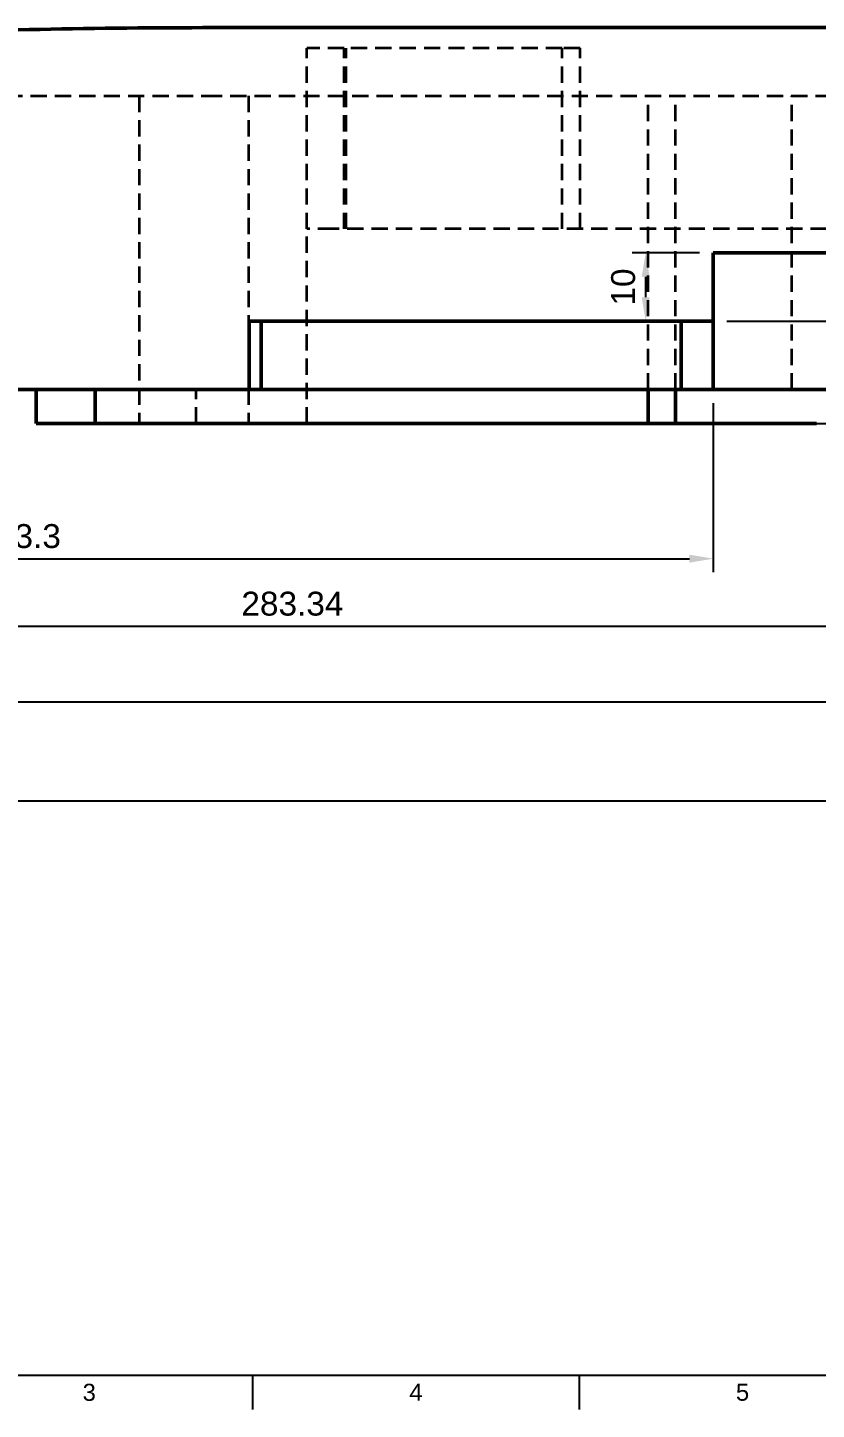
# Model space of a CAD drawing. Header units: millimetres. Extents: x 0 to 594, y 0 to 420.
# Drawn here: x 125.6 to 241.1, y 5 to 207.4 of the extents above; entities that cross this region are included whole.
import ezdxf
from ezdxf.enums import TextEntityAlignment as Align

# ---------------------------------------------------------------- set-up
doc = ezdxf.new("R2010")
doc.units = ezdxf.units.MM
doc.header["$LTSCALE"] = 0.75
doc.linetypes.add('HIDDEN2', pattern=[4.7625, 3.175, -1.5875])
for name, color, linetype, lineweight in [('Border', 7, 'Continuous', 25), ('Dimensions', 7, 'Continuous', 25), ('Sichtbar', 7, 'Continuous', 50), ('Verdeckt', 7, 'HIDDEN2', 35)]:
    doc.layers.add(name, color=color, linetype=linetype, lineweight=lineweight)
doc.styles.add('FusionTitle', font='arial.ttf')
doc.styles.get("Standard").update_dxf_attribs({"font": 'arial.ttf'})
doc.dimstyles.new('ISO-25', dxfattribs={"dimtxt": 3.5, "dimasz": 3.5, "dimexe": 2, "dimexo": 2, "dimgap": 1.5, "dimtad": 1, "dimzin": 12, "dimdsep": 46, "dimtxsty": 'Standard', "dimcen": 0, "dimclrd": 256, "dimclre": 256, "dimclrt": 256, "dimazin": 3, "dimtp": 0.1, "dimtm": 0.1, "dimtfac": 0.714, "dimtmove": 0, "dimatfit": 3, "dimfxl": 1, "dimtzin": 12, "dimarcsym": 0})

# ---------------------------------------------------------------- blocks, each defined once
blk = doc.blocks.new('ISO_A2_SHEET')
at = {"layer": 'Border'}
for p, q in [((20, 10), (584, 10)), ((158.5001, 10), (158.5001, 5)), ((206.3334, 10), (206.3334, 5))]:
    blk.add_line(p, q, dxfattribs=at)
at = {"layer": 'Border', "style": 'FusionTitle'}
for s, p in [('3', (134.58345, 7.5)), ('4', (182.41675, 7.5)), ('5', (230.25005, 7.5))]:
    blk.add_text(s, height=2.5, dxfattribs=at).set_placement(p, align=Align.MIDDLE)
blk = doc.blocks.new('*D45')
at = {"layer": 'Defpoints', "color": 0, "transparency": 16777216}
for p in [(225.963476, 164.42527), (237.447976, 149.42527), (255.661961, 149.42527)]:
    blk.add_point(p, dxfattribs=at)
at = {"layer": 'Dimensions', "lineweight": -2, "transparency": 16777216}
for p, q in [((227.963476, 164.42527), (257.661961, 164.42527)), ((255.661961, 160.92527), (255.661961, 152.92527)), ((239.447976, 149.42527), (257.661961, 149.42527))]:
    blk.add_line(p, q, dxfattribs=at)
at = {"layer": 'Dimensions', "transparency": 16777216}
for points in [[(255.078627, 160.92527), (256.245294, 160.92527), (255.661961, 164.42527)], [(255.078627, 152.92527), (256.245294, 152.92527), (255.661961, 149.42527)]]:
    blk.add_solid(points, dxfattribs=at)
at = {"layer": 'Dimensions', "transparency": 16777216, "insert": (252.374955, 156.92527), "char_height": 3.5, "attachment_point": 5, "rotation": 90}
blk.add_mtext('15', dxfattribs=at)
blk = doc.blocks.new('*D46')
at = {"layer": 'Defpoints', "color": 0, "transparency": 16777216}
for p in [(216.063981, 174.42527), (225.963476, 174.42527), (225.963476, 164.42527)]:
    blk.add_point(p, dxfattribs=at)
at = {"layer": 'Dimensions', "lineweight": -2, "transparency": 16777216}
for p, q in [((223.963476, 174.42527), (214.063981, 174.42527)), ((216.063981, 167.92527), (216.063981, 170.92527)), ((223.963476, 164.42527), (214.063981, 164.42527))]:
    blk.add_line(p, q, dxfattribs=at)
at = {"layer": 'Dimensions', "transparency": 16777216}
for points in [[(215.480647, 170.92527), (216.647314, 170.92527), (216.063981, 174.42527)], [(215.480647, 167.92527), (216.647314, 167.92527), (216.063981, 164.42527)]]:
    blk.add_solid(points, dxfattribs=at)
at = {"layer": 'Dimensions', "transparency": 16777216, "insert": (212.776975, 169.42527), "char_height": 3.5, "attachment_point": 5, "rotation": 90}
blk.add_mtext('10', dxfattribs=at)
blk = doc.blocks.new('*D48')
at = {"layer": 'Defpoints', "color": 0, "transparency": 16777216}
for p in [(22.665176, 149.42527), (507.897576, 149.42527), (507.897576, 108.648615)]:
    blk.add_point(p, dxfattribs=at)
at = {"layer": 'Dimensions', "lineweight": -2, "transparency": 16777216}
for p, q in [((22.665176, 147.42527), (22.665176, 106.648615)), ((507.897576, 147.42527), (507.897576, 106.648615)), ((26.165176, 108.648615), (504.397576, 108.648615))]:
    blk.add_line(p, q, dxfattribs=at)
at = {"layer": 'Dimensions', "transparency": 16777216}
for points in [[(26.165176, 109.231948), (26.165176, 108.065282), (22.665176, 108.648615)], [(504.397576, 109.231948), (504.397576, 108.065282), (507.897576, 108.648615)]]:
    blk.add_solid(points, dxfattribs=at)
at = {"layer": 'Dimensions', "transparency": 16777216, "insert": (265.281376, 111.936814), "char_height": 3.5, "attachment_point": 5}
blk.add_mtext('485.23', dxfattribs=at)
blk = doc.blocks.new('*D49')
at = {"layer": 'Defpoints', "color": 0, "transparency": 16777216}
for p in [(22.665176, 149.42527), (541.897576, 149.42527), (541.897576, 94.130137)]:
    blk.add_point(p, dxfattribs=at)
at = {"layer": 'Dimensions', "lineweight": -2, "transparency": 16777216}
for p, q in [((22.665176, 147.42527), (22.665176, 92.130137)), ((541.897576, 147.42527), (541.897576, 92.130137)), ((26.165176, 94.130137), (538.397576, 94.130137))]:
    blk.add_line(p, q, dxfattribs=at)
at = {"layer": 'Dimensions', "transparency": 16777216}
for points in [[(26.165176, 94.71347), (26.165176, 93.546803), (22.665176, 94.130137)], [(538.397576, 94.71347), (538.397576, 93.546803), (541.897576, 94.130137)]]:
    blk.add_solid(points, dxfattribs=at)
at = {"layer": 'Dimensions', "transparency": 16777216, "insert": (282.281376, 97.418336), "char_height": 3.5, "attachment_point": 5}
blk.add_mtext('519.23', dxfattribs=at)
blk = doc.blocks.new('*D50')
at = {"layer": 'Defpoints', "color": 0, "transparency": 16777216}
for p in [(225.963476, 154.42527), (22.665176, 149.42527), (225.963476, 129.62628)]:
    blk.add_point(p, dxfattribs=at)
at = {"layer": 'Dimensions', "lineweight": -2, "transparency": 16777216}
for p, q in [((225.963476, 152.42527), (225.963476, 127.62628)), ((22.665176, 147.42527), (22.665176, 127.62628)), ((26.165176, 129.62628), (222.463476, 129.62628))]:
    blk.add_line(p, q, dxfattribs=at)
at = {"layer": 'Dimensions', "transparency": 16777216}
for points in [[(26.165176, 130.209614), (26.165176, 129.042947), (22.665176, 129.62628)], [(222.463476, 130.209614), (222.463476, 129.042947), (225.963476, 129.62628)]]:
    blk.add_solid(points, dxfattribs=at)
at = {"layer": 'Dimensions', "transparency": 16777216, "insert": (124.314326, 132.91448), "char_height": 3.5, "attachment_point": 5}
blk.add_mtext('203.3', dxfattribs=at)
blk = doc.blocks.new('*D51')
at = {"layer": 'Defpoints', "color": 0, "transparency": 16777216}
for p in [(22.665176, 149.42527), (306.004076, 149.42527), (306.004076, 119.726786)]:
    blk.add_point(p, dxfattribs=at)
at = {"layer": 'Dimensions', "lineweight": -2, "transparency": 16777216}
for p, q in [((22.665176, 147.42527), (22.665176, 117.726786)), ((306.004076, 147.42527), (306.004076, 117.726786)), ((26.165176, 119.726786), (302.504076, 119.726786))]:
    blk.add_line(p, q, dxfattribs=at)
at = {"layer": 'Dimensions', "transparency": 16777216}
for points in [[(26.165176, 120.310119), (26.165176, 119.143452), (22.665176, 119.726786)], [(302.504076, 120.310119), (302.504076, 119.143452), (306.004076, 119.726786)]]:
    blk.add_solid(points, dxfattribs=at)
at = {"layer": 'Dimensions', "transparency": 16777216, "insert": (164.334626, 123.014985), "char_height": 3.5, "attachment_point": 5}
blk.add_mtext('283.34', dxfattribs=at)

msp = doc.modelspace()

# ---------------------------------------------------------------- linework, layer by layer
at = {"layer": 'Sichtbar', "extrusion": (-1e-16, -1, 2.967e-13)}
for p, q in [((159.77, 154.425, 34.543), (159.77, 164.425, 34.543)), ((221.273, 154.425, 42.376), (221.273, 164.425, 42.376)), ((225.963, 154.425, 42.347), (225.963, 164.425, 42.347)), ((126.808, 149.425, 13.071), (126.808, 154.425, 13.071)), ((135.428, 149.425, 22.976), (135.428, 154.425, 22.976)), ((159.77, 154.425, 34.543), (158, 154.425, 48.444)), ((221.273, 154.425, 42.376), (159.77, 154.425, 34.543)), ((216.448, 149.425, 26.472), (216.448, 154.425, 26.472)), ((220.448, 149.425, 2.021), (220.448, 154.425, 2.021)), ((221.273, 154.425, 42.376), (225.963, 154.425, 42.347)), ((225.963, 154.425, 32.294), (248.071, 154.425, 32.294)), ((220.448, 149.425, 2.021), (237.448, 149.425, 2.021))]:
    msp.add_line(p, q, dxfattribs=at)
at = {"layer": 'Sichtbar'}
msp.add_open_spline([(22.665, 187.434, 28.835), (22.666, 188.155, 28.835), (22.808, 188.849, 28.853), (23.372, 190.237, 28.926), (23.801, 190.892, 28.981), (25.069, 192.384, 29.146), (26.03, 193.162, 29.271), (28.987, 195.149, 29.659), (31.392, 196.22, 29.979), (39.597, 199.285, 31.086), (47.101, 200.828, 32.134), (68.992, 204.462, 35.267), (88.052, 205.755, 38.137), (120.29, 207.169, 42.977), (137.598, 207.425, 45.56), (154.332, 207.425, 47.927)], degree=3, knots=[0, 0, 0, 0, 0.2163626, 0.2163626, 0.4498598, 0.4498598, 0.8061656, 0.8061656, 1.5263818, 1.5263818, 3.4669899, 3.4669899, 8.3092139, 8.3092139, 13.4206949, 13.4206949, 13.4206949, 13.4206949], dxfattribs=at)
at = {"layer": 'Sichtbar', "extrusion": (0, 1, -2.965e-13)}
msp.add_open_spline([(319, 207.425, 63.441), (263.856, 207.425, 62.104), (207.882, 207.425, 55.501), (154.332, 207.425, 47.927)], degree=3, dxfattribs=at)
at = {"layer": 'Sichtbar', "extrusion": (0.212198, 0, -0.977227)}
msp.add_open_spline([(225.963, 164.425, 56.975), (225.963, 167.759, 56.975), (225.963, 171.092, 56.975), (225.963, 174.425, 56.975)], degree=3, dxfattribs=at)
at = {"layer": 'Sichtbar', "extrusion": (-1.414e-13, -1, 1.6643e-12)}
msp.add_open_spline([(225.963, 174.425, 56.975), (229.296, 174.425, 57.332), (232.629, 174.425, 57.678), (235.963, 174.425, 58.012)], degree=3, dxfattribs=at)
at = {"layer": 'Sichtbar', "extrusion": (9e-16, 1, -3.077e-13)}
msp.add_open_spline([(306.004, 174.425, 63.031), (282.651, 174.425, 62.128), (259.216, 174.425, 60.345), (235.963, 174.425, 58.012)], degree=3, dxfattribs=at)
at = {"layer": 'Sichtbar'}
msp.add_open_spline([(158, 164.425, 48.444), (158, 161.092, 48.444), (158, 157.759, 48.444), (158, 154.425, 48.444)], degree=3, dxfattribs=at)
at = {"layer": 'Sichtbar', "extrusion": (-9e-16, 1, -2.908e-13)}
msp.add_open_spline([(219.504, 164.425, 56.27), (198.971, 164.425, 53.987), (178.496, 164.425, 51.319), (158, 164.425, 48.444)], degree=3, dxfattribs=at)
at = {"layer": 'Sichtbar', "extrusion": (-2.014e-13, -1, 2.1272e-12)}
msp.add_open_spline([(225.963, 164.425, 56.975), (223.81, 164.425, 56.744), (221.656, 164.425, 56.509), (219.504, 164.425, 56.27)], degree=3, dxfattribs=at)
at = {"layer": 'Sichtbar', "extrusion": (8.9e-15, 1, -3.57e-13)}
msp.add_open_spline([(158, 154.425, 48.444), (144.201, 154.425, 46.508), (130.206, 154.425, 44.45), (115.788, 154.425, 42.297)], degree=3, dxfattribs=at)
at = {"layer": 'Sichtbar', "extrusion": (-7e-16, 1, -2.978e-13)}
msp.add_open_spline([(135.428, 149.425, 22.976), (135.428, 149.425, 22.976), (135.428, 149.425, 22.976), (135.428, 149.425, 22.976), (135.427, 149.425, 22.976), (135.427, 149.425, 22.976), (135.426, 149.425, 22.975), (135.425, 149.425, 22.975), (135.424, 149.425, 22.975), (135.423, 149.425, 22.975), (135.421, 149.425, 22.975), (135.418, 149.425, 22.974), (135.416, 149.425, 22.974), (135.413, 149.425, 22.974), (135.408, 149.425, 22.973), (135.404, 149.425, 22.972), (135.397, 149.425, 22.971), (135.389, 149.425, 22.97), (135.379, 149.425, 22.969), (135.37, 149.425, 22.967), (135.36, 149.425, 22.966), (135.347, 149.425, 22.964), (135.331, 149.425, 22.962), (135.312, 149.425, 22.959), (135.292, 149.425, 22.956), (135.266, 149.425, 22.952), (135.234, 149.425, 22.947), (135.196, 149.425, 22.941), (135.157, 149.425, 22.934), (135.119, 149.425, 22.928), (135.08, 149.425, 22.921), (135.029, 149.425, 22.912), (134.966, 149.425, 22.901), (134.889, 149.425, 22.886), (134.813, 149.425, 22.871), (134.738, 149.425, 22.856), (134.637, 149.425, 22.834), (134.512, 149.425, 22.806), (134.362, 149.425, 22.77), (134.214, 149.425, 22.732), (134.066, 149.425, 22.691), (133.92, 149.425, 22.649), (133.774, 149.425, 22.604), (133.582, 149.425, 22.542), (133.344, 149.425, 22.459), (133.062, 149.425, 22.352), (132.785, 149.425, 22.236), (132.513, 149.425, 22.113), (132.245, 149.425, 21.982), (131.895, 149.425, 21.798), (131.47, 149.425, 21.549), (130.98, 149.425, 21.221), (130.512, 149.425, 20.866), (130.066, 149.425, 20.485), (129.645, 149.425, 20.08), (129.249, 149.425, 19.65), (128.878, 149.425, 19.198), (128.534, 149.425, 18.725), (128.219, 149.425, 18.231), (127.932, 149.425, 17.719), (127.675, 149.425, 17.188), (127.449, 149.425, 16.641), (127.256, 149.425, 16.078), (127.095, 149.425, 15.5), (126.968, 149.425, 14.909), (126.876, 149.425, 14.306), (126.82, 149.425, 13.692), (126.808, 149.425, 13.279), (126.808, 149.425, 13.071)], degree=3, knots=[0, 0, 0, 0, 0.0000152, 0.0000305, 0.0000611, 0.0001224, 0.0001837, 0.000245, 0.0003676, 0.0004901, 0.0007353, 0.0009804, 0.0012255, 0.0014706, 0.0019607, 0.0024508, 0.0029408, 0.0039207, 0.0049004, 0.0058799, 0.0068591, 0.0078382, 0.0097957, 0.0117524, 0.0137082, 0.0156632, 0.0195708, 0.0234752, 0.0273764, 0.0312743, 0.0351691, 0.0390608, 0.0468349, 0.0545967, 0.0623465, 0.0700845, 0.077811, 0.0932298, 0.1086046, 0.123937, 0.1392286, 0.1544808, 0.1696952, 0.184873, 0.2151241, 0.2452458, 0.2752485, 0.305142, 0.3349358, 0.3646388, 0.4238004, 0.4826977, 0.54139, 0.5999325, 0.6583769, 0.7167728, 0.7751688, 0.8336133, 0.892156, 0.9508485, 1.0097458, 1.068907, 1.1283962, 1.1882838, 1.2486468, 1.3095699, 1.3711454, 1.4334745, 1.4334745, 1.4334745, 1.4334745], dxfattribs=at)
at = {"layer": 'Sichtbar', "extrusion": (4.8e-15, 1, -3.311e-13)}
msp.add_open_spline([(169.053, 149.425, 27.493), (169.045, 149.425, 27.492), (169.031, 149.425, 27.49), (169.001, 149.425, 27.487), (168.95, 149.425, 27.48), (168.877, 149.425, 27.471), (168.79, 149.425, 27.459), (168.673, 149.425, 27.444), (168.527, 149.425, 27.425), (168.293, 149.425, 27.395), (168.001, 149.425, 27.357), (167.651, 149.425, 27.312), (167.3, 149.425, 27.267), (166.833, 149.425, 27.206), (166.249, 149.425, 27.13), (165.548, 149.425, 27.039), (164.614, 149.425, 26.917), (163.446, 149.425, 26.765), (162.044, 149.425, 26.581), (160.642, 149.425, 26.397), (159.241, 149.425, 26.212), (157.372, 149.425, 25.964), (155.037, 149.425, 25.653), (152.235, 149.425, 25.277), (149.433, 149.425, 24.899), (145.697, 149.425, 24.392), (141.029, 149.425, 23.753), (137.295, 149.425, 23.236), (135.428, 149.425, 22.976)], degree=3, knots=[0, 0, 0, 0, 0.0022082, 0.0044167, 0.0088338, 0.017668, 0.0265022, 0.0353363, 0.0530048, 0.0706733, 0.1060105, 0.1413478, 0.1766854, 0.2120232, 0.2826995, 0.3533765, 0.4240543, 0.5654119, 0.706772, 0.8481344, 0.9894988, 1.1308648, 1.4136005, 1.6963392, 1.9790783, 2.2618154, 2.8272736, 3.3926937, 3.3926937, 3.3926937, 3.3926937], dxfattribs=at)
at = {"layer": 'Sichtbar', "extrusion": (-1.38e-14, 1, -1.794e-13)}
msp.add_open_spline([(209.773, 149.425, 32.438), (209.769, 149.425, 32.438), (209.76, 149.425, 32.437), (209.743, 149.425, 32.435), (209.712, 149.425, 32.431), (209.667, 149.425, 32.426), (209.614, 149.425, 32.42), (209.543, 149.425, 32.412), (209.455, 149.425, 32.402), (209.313, 149.425, 32.386), (209.137, 149.425, 32.366), (208.924, 149.425, 32.342), (208.712, 149.425, 32.318), (208.429, 149.425, 32.286), (208.075, 149.425, 32.246), (207.651, 149.425, 32.197), (207.084, 149.425, 32.133), (206.377, 149.425, 32.052), (205.528, 149.425, 31.954), (204.679, 149.425, 31.857), (203.83, 149.425, 31.758), (202.698, 149.425, 31.627), (201.283, 149.425, 31.462), (199.585, 149.425, 31.264), (197.888, 149.425, 31.063), (195.625, 149.425, 30.795), (192.796, 149.425, 30.457), (189.402, 149.425, 30.046), (186.009, 149.425, 29.631), (182.616, 149.425, 29.211), (179.224, 149.425, 28.788), (174.703, 149.425, 28.218), (171.312, 149.425, 27.784), (169.053, 149.425, 27.493)], degree=3, knots=[0, 0, 0, 0, 0.0013349, 0.0026702, 0.0053409, 0.0106823, 0.0160237, 0.021365, 0.0320478, 0.0427306, 0.0640961, 0.0854617, 0.1068273, 0.1281929, 0.1709242, 0.2136557, 0.2563872, 0.3418506, 0.4273142, 0.5127782, 0.5982425, 0.683707, 0.8546366, 1.0255667, 1.196497, 1.3674273, 1.7092864, 2.0511417, 2.3929906, 2.7348307, 3.0766593, 3.4184739, 4.1020503, 4.1020503, 4.1020503, 4.1020503], dxfattribs=at)
at = {"layer": 'Sichtbar', "extrusion": (-3.5e-15, 1, -2.993e-13)}
msp.add_open_spline([(216.448, 149.425, 26.472), (216.448, 149.425, 26.473), (216.448, 149.425, 26.503), (216.448, 149.425, 26.559), (216.446, 149.425, 26.642), (216.444, 149.425, 26.724), (216.439, 149.425, 26.833), (216.431, 149.425, 26.968), (216.417, 149.425, 27.129), (216.399, 149.425, 27.288), (216.37, 149.425, 27.498), (216.324, 149.425, 27.756), (216.252, 149.425, 28.061), (216.165, 149.425, 28.36), (216.063, 149.425, 28.652), (215.944, 149.425, 28.937), (215.811, 149.425, 29.215), (215.661, 149.425, 29.486), (215.497, 149.425, 29.75), (215.317, 149.425, 30.006), (215.122, 149.425, 30.255), (214.839, 149.425, 30.579), (214.452, 149.425, 30.959), (213.948, 149.425, 31.367), (213.414, 149.425, 31.717), (212.857, 149.425, 32.002), (212.277, 149.425, 32.223), (211.676, 149.425, 32.378), (211.057, 149.425, 32.467), (210.419, 149.425, 32.491), (209.99, 149.425, 32.463), (209.773, 149.425, 32.438)], degree=3, knots=[1.5909855, 1.5909855, 1.5909855, 1.5909855, 1.59145, 1.5997326, 1.6079802, 1.6161936, 1.6243738, 1.6406388, 1.6567835, 1.6728167, 1.6887468, 1.7203308, 1.7516103, 1.7826595, 1.8135545, 1.844372, 1.8751897, 1.9060849, 1.9371347, 1.9684148, 1.9999995, 2.031961, 2.097271, 2.1625831, 2.2261137, 2.2884289, 2.3501264, 2.4118203, 2.4741246, 2.5376357, 2.6029182, 2.6029182, 2.6029182, 2.6029182], dxfattribs=at)
at = {"layer": 'Sichtbar', "extrusion": (-1.05e-14, 1, -3.018e-13)}
msp.add_open_spline([(216.448, 149.425, 6.021), (216.448, 149.425, 5.929), (216.454, 149.425, 5.748), (216.481, 149.425, 5.48), (216.526, 149.425, 5.216), (216.609, 149.425, 4.875), (216.752, 149.425, 4.463), (216.985, 149.425, 4), (217.274, 149.425, 3.573), (217.558, 149.425, 3.251), (217.807, 149.425, 3.017), (218.005, 149.425, 2.854), (218.213, 149.425, 2.703), (218.431, 149.425, 2.565), (218.657, 149.425, 2.442), (218.853, 149.425, 2.351), (219.014, 149.425, 2.286), (219.136, 149.425, 2.241), (219.261, 149.425, 2.2), (219.387, 149.425, 2.163), (219.514, 149.425, 2.13), (219.644, 149.425, 2.101), (219.752, 149.425, 2.081), (219.84, 149.425, 2.067), (219.907, 149.425, 2.057), (219.973, 149.425, 2.048), (220.04, 149.425, 2.041), (220.096, 149.425, 2.036), (220.141, 149.425, 2.032), (220.175, 149.425, 2.03), (220.209, 149.425, 2.028), (220.243, 149.425, 2.026), (220.277, 149.425, 2.024), (220.305, 149.425, 2.023), (220.328, 149.425, 2.022), (220.345, 149.425, 2.022), (220.362, 149.425, 2.021), (220.376, 149.425, 2.021), (220.388, 149.425, 2.021), (220.396, 149.425, 2.021), (220.405, 149.425, 2.021), (220.414, 149.425, 2.021), (220.421, 149.425, 2.021), (220.426, 149.425, 2.021), (220.431, 149.425, 2.021), (220.434, 149.425, 2.021), (220.437, 149.425, 2.021), (220.439, 149.425, 2.021), (220.442, 149.425, 2.021), (220.443, 149.425, 2.021), (220.445, 149.425, 2.021), (220.446, 149.425, 2.021), (220.446, 149.425, 2.021), (220.447, 149.425, 2.021), (220.447, 149.425, 2.021), (220.448, 149.425, 2.021), (220.448, 149.425, 2.021), (220.448, 149.425, 2.021), (220.448, 149.425, 2.021)], degree=3, knots=[-0.62794996, -0.62794996, -0.62794996, -0.62794996, -0.60061715, -0.57364426, -0.54697408, -0.52055573, -0.46832905, -0.41664041, -0.36526818, -0.31404124, -0.2884237, -0.26278854, -0.23711736, -0.21139009, -0.18558429, -0.15967433, -0.14666949, -0.13362718, -0.120543, -0.10741221, -0.09422974, -0.08099018, -0.06768773, -0.06101078, -0.05431577, -0.04760185, -0.04086819, -0.03411389, -0.03072869, -0.027338, -0.02394168, -0.02053963, -0.01713172, -0.01371783, -0.01200861, -0.01029784, -0.00858551, -0.00687162, -0.00601407, -0.00515613, -0.00429779, -0.00343904, -0.00257989, -0.00215016, -0.00172033, -0.0012904, -0.00107539, -0.00086036, -0.0006453, -0.00043022, -0.00032267, -0.00021511, -0.00016133, -0.00010755, -0.00005377, -0.00002687, -0.00001343, 0, 0, 0, 0], dxfattribs=at)
at = {"layer": 'Sichtbar', "extrusion": (1.51299e-08, 1, -3.789e-13)}
msp.add_open_spline([(216.448, 149.425, 26.215), (216.448, 149.425, 26.242), (216.448, 149.425, 26.285), (216.448, 149.425, 26.329), (216.448, 149.425, 26.344)], degree=3, knots=[1.565258441, 1.565258441, 1.565258441, 1.565258441, 1.573577265, 1.578191425, 1.578191425, 1.578191425, 1.578191425], dxfattribs=at)
at = {"layer": 'Sichtbar', "extrusion": (2.67908e-08, 1, 3.553e-13)}
msp.add_open_spline([(216.448, 149.425, 26.409), (216.448, 149.425, 26.416), (216.448, 149.425, 26.431), (216.448, 149.425, 26.445), (216.448, 149.425, 26.452)], degree=3, knots=[1.5847070986, 1.5847070986, 1.5847070986, 1.5847070986, 1.5868846818, 1.5889596613, 1.5889596613, 1.5889596613, 1.5889596613], dxfattribs=at)
at = {"layer": 'Sichtbar', "extrusion": (1.03e-14, 1, -3.033e-13)}
msp.add_open_spline([(237.448, 149.425, 2.021), (237.539, 149.425, 2.021), (237.72, 149.425, 2.027), (237.989, 149.425, 2.054), (238.252, 149.425, 2.099), (238.594, 149.425, 2.181), (239.005, 149.425, 2.325), (239.469, 149.425, 2.558), (239.896, 149.425, 2.847), (240.218, 149.425, 3.13), (240.452, 149.425, 3.379), (240.615, 149.425, 3.577), (240.766, 149.425, 3.785), (240.903, 149.425, 4.003), (240.997, 149.425, 4.176), (241.046, 149.425, 4.276), (241.057, 149.425, 4.299)], degree=3, knots=[-0.62794996, -0.62794996, -0.62794996, -0.62794996, -0.60061715, -0.57364426, -0.54697408, -0.52055573, -0.46832905, -0.41664041, -0.36526819, -0.31404125, -0.28842371, -0.26278855, -0.23711736, -0.2113901, -0.1855843, -0.17801748, -0.17801748, -0.17801748, -0.17801748], dxfattribs=at)
at = {"layer": 'Verdeckt', "extrusion": (-1e-16, -1, 2.967e-13)}
for p, q in [((166.454, 177.925, -34.56), (166.454, 204.425, -34.56)), ((171.902, 177.925, -10.869), (171.902, 204.425, -10.869)), ((171.902, 177.925, -10.869), (171.902, 204.425, -10.869)), ((172.187, 177.925, -38.09), (172.187, 204.425, -38.09)), ((203.844, 177.925, -20.657), (203.844, 204.425, -20.657)), ((206.454, 177.925, -24.564), (206.454, 204.425, -24.564)), ((141.892, 197.425, 6.059), (141.892, 149.425, 6.059)), ((157.892, 197.425, 6.059), (157.892, 149.425, 6.059)), ((216.448, 154.425, 13.027), (216.448, 197.425, 13.027)), ((220.448, 154.425, 2.021), (220.448, 197.425, 2.021)), ((237.448, 154.425, 17.021), (237.448, 197.425, 17.021)), ((166.454, 149.425, -9.055), (166.454, 177.925, -9.055)), ((126.808, 149.425, 13.071), (126.808, 154.425, 13.071)), ((150.258, 149.425, -49.056), (150.258, 154.425, -49.056))]:
    msp.add_line(p, q, dxfattribs=at)
at = {"layer": 'Verdeckt', "extrusion": (-7e-15, 1, -2.96e-13)}
msp.add_open_spline([(171.902, 204.425, -10.869), (171.902, 204.425, -10.869), (171.902, 204.425, -10.869), (171.902, 204.425, -10.869), (171.902, 204.425, -10.869), (171.902, 204.425, -10.869), (171.902, 204.425, -10.869), (171.902, 204.425, -10.869), (171.902, 204.425, -10.869), (171.902, 204.425, -10.869), (171.902, 204.425, -10.869), (171.875, 204.425, -10.856), (171.849, 204.425, -10.843), (171.395, 204.425, -10.62), (170.932, 204.425, -10.497), (170.055, 204.425, -10.448), (169.586, 204.425, -10.489), (168.652, 204.425, -10.812), (168.247, 204.425, -11.049), (167.511, 204.425, -11.68), (167.194, 204.425, -12.08), (166.701, 204.425, -13.007), (166.541, 204.425, -13.533), (166.454, 204.425, -14.319), (166.454, 204.425, -14.502), (166.454, 204.425, -17.763), (166.454, 204.425, -19.732), (166.454, 204.425, -25.219), (166.454, 204.425, -28.737), (166.454, 204.425, -32.757), (166.454, 204.425, -33.258), (166.454, 204.425, -34.077), (166.452, 204.425, -34.335), (166.455, 204.425, -34.56)], degree=3, knots=[0, 0, 0, 0, 0.000001581, 0.000001581, 0.000003868, 0.000003868, 0.000005215, 0.000005215, 0.000006945, 0.000006945, 0.000008887, 0.000008887, 0.000110434, 0.000110434, 0.001774906, 0.001774906, 0.003170749, 0.003170749, 0.004411931, 0.004411931, 0.005757541, 0.005757541, 0.00720905, 0.00720905, 0.007857202, 0.007857202, 0.008843744, 0.008843744, 0.010607325, 0.010607325, 0.010858372, 0.010858372, 0.011017983, 0.011017983, 0.011017983, 0.011017983], dxfattribs=at)
at = {"layer": 'Verdeckt', "extrusion": (-9e-16, 1, -2.99e-13)}
msp.add_open_spline([(203.844, 204.425, -20.657), (203.843, 204.425, -20.657), (203.841, 204.425, -20.657), (203.152, 204.425, -20.531), (202.473, 204.425, -20.405), (192.223, 204.425, -18.464), (180.007, 204.425, -15.645), (171.902, 204.425, -10.869)], degree=3, knots=[0, 0, 0, 0, 0.00033572, 0.00033572, 0.02342587, 0.02342587, 0.34910999, 0.34910999, 0.34910999, 0.34910999], dxfattribs=at)
at = {"layer": 'Verdeckt', "extrusion": (-8e-15, 1, -3.036e-13)}
msp.add_open_spline([(206.454, 204.425, -24.564), (206.454, 204.425, -24.144), (206.398, 204.425, -23.724), (206.14, 204.425, -22.797), (205.899, 204.425, -22.303), (205.349, 204.425, -21.602), (205.099, 204.425, -21.361), (204.518, 204.425, -20.943), (204.192, 204.425, -20.777), (203.844, 204.425, -20.657)], degree=3, knots=[0.50497471, 0.50497471, 0.50497471, 0.50497471, 0.6310109, 0.6310109, 0.79423048, 0.79423048, 0.89876486, 0.89876486, 1.00926832, 1.00926832, 1.00926832, 1.00926832], dxfattribs=at)
at = {"layer": 'Verdeckt', "extrusion": (6.1e-15, 1, -3.407e-13)}
msp.add_open_spline([(75.973, 197.425, 9.223), (101.146, 197.425, 12.263), (126.497, 197.425, 15.959), (151.65, 197.425, 19.346)], degree=3, dxfattribs=at)
at = {"layer": 'Verdeckt', "extrusion": (1e-16, 1, -2.963e-13)}
msp.add_open_spline([(151.65, 197.425, 19.346), (151.652, 197.425, 19.346), (151.654, 197.425, 19.347), (151.659, 197.425, 19.348), (151.668, 197.425, 19.349), (151.681, 197.425, 19.35), (151.697, 197.425, 19.353), (151.717, 197.425, 19.355), (151.743, 197.425, 19.359), (151.784, 197.425, 19.364), (151.836, 197.425, 19.371), (151.897, 197.425, 19.38), (151.959, 197.425, 19.388), (152.042, 197.425, 19.399), (152.145, 197.425, 19.413), (152.268, 197.425, 19.429), (152.433, 197.425, 19.452), (152.639, 197.425, 19.479), (152.886, 197.425, 19.513), (153.133, 197.425, 19.546), (153.38, 197.425, 19.579), (153.71, 197.425, 19.623), (154.122, 197.425, 19.678), (154.616, 197.425, 19.745), (155.11, 197.425, 19.811), (155.77, 197.425, 19.899), (156.594, 197.425, 20.009), (157.583, 197.425, 20.141), (158.573, 197.425, 20.273), (159.562, 197.425, 20.404), (160.552, 197.425, 20.536), (161.872, 197.425, 20.71), (163.522, 197.425, 20.928), (165.503, 197.425, 21.188), (167.484, 197.425, 21.446), (169.466, 197.425, 21.704), (171.448, 197.425, 21.96), (173.431, 197.425, 22.215), (176.076, 197.425, 22.553), (179.383, 197.425, 22.971), (183.353, 197.425, 23.466), (187.325, 197.425, 23.955), (191.298, 197.425, 24.436), (195.272, 197.425, 24.908), (200.573, 197.425, 25.527), (207.2, 197.425, 26.277), (213.831, 197.425, 26.994), (219.137, 197.425, 27.545), (224.441, 197.425, 28.08), (229.747, 197.425, 28.591), (235.053, 197.425, 29.076), (238.369, 197.425, 29.367), (241.021, 197.425, 29.593), (243.01, 197.425, 29.759), (244.667, 197.425, 29.894), (245.993, 197.425, 30), (247.095, 197.425, 30.087), (248.309, 197.425, 30.182), (250.091, 197.425, 30.318), (252.349, 197.425, 30.485), (255.093, 197.425, 30.679), (258.839, 197.425, 30.932), (263.621, 197.425, 31.231), (269.472, 197.425, 31.555), (275.457, 197.425, 31.842), (281.559, 197.425, 32.086), (287.761, 197.425, 32.282), (294.044, 197.425, 32.425), (300.391, 197.425, 32.51), (306.783, 197.425, 32.53), (313.205, 197.425, 32.481), (319.637, 197.425, 32.357), (326.062, 197.425, 32.153), (332.463, 197.425, 31.864), (338.821, 197.425, 31.483), (345.119, 197.425, 31.007), (351.34, 197.425, 30.429), (357.465, 197.425, 29.745), (362.499, 197.425, 29.078), (366.463, 197.425, 28.484), (369.388, 197.425, 28.011), (372.275, 197.425, 27.507), (375.124, 197.425, 26.971), (377.93, 197.425, 26.403), (380.693, 197.425, 25.803), (383.41, 197.425, 25.169), (386.079, 197.425, 24.501), (388.698, 197.425, 23.798), (390.422, 197.425, 23.302), (391.274, 197.425, 23.047)], degree=3, knots=[0, 0, 0, 0, 0.0003891, 0.0007786, 0.0015577, 0.0031158, 0.0046739, 0.006232, 0.0093483, 0.0124645, 0.0186971, 0.0249297, 0.0311624, 0.0373952, 0.0498609, 0.0623268, 0.074793, 0.099726, 0.1246599, 0.1495947, 0.1745305, 0.1994671, 0.2493432, 0.2992228, 0.3491059, 0.3989925, 0.498776, 0.5985729, 0.6983829, 0.7982057, 0.8980409, 0.9978881, 1.1976175, 1.3973911, 1.5972062, 1.7970603, 1.9969507, 2.1968747, 2.3968297, 2.7968221, 3.1969075, 3.5970651, 3.997275, 4.397517, 4.7977716, 5.5982411, 6.3985336, 6.7985686, 7.1985057, 7.998018, 8.3975616, 8.7969421, 8.9965666, 9.1961448, 9.3956748, 9.4954212, 9.5951549, 9.7273572, 9.8608039, 10.1313185, 10.4064756, 10.6860525, 11.2575761, 11.8441166, 12.4439072, 13.0551891, 13.6762119, 14.3052355, 14.9405304, 15.5803804, 16.2230834, 16.8669541, 17.5103261, 18.1515554, 18.7890235, 19.421142, 20.0463575, 20.6631582, 21.2700815, 21.5694027, 21.8657337, 22.1589102, 22.4487731, 22.7351691, 23.0179514, 23.2969803, 23.5721238, 23.8432588, 24.1102717, 24.1102717, 24.1102717, 24.1102717], dxfattribs=at)
at = {"layer": 'Verdeckt', "extrusion": (-6e-15, 1, -2.925e-13)}
msp.add_open_spline([(170.454, 177.925, -5.056), (170.363, 177.925, -5.056), (170.182, 177.925, -5.062), (169.913, 177.925, -5.09), (169.65, 177.925, -5.135), (169.309, 177.925, -5.217), (168.897, 177.925, -5.36), (168.433, 177.925, -5.594), (168.006, 177.925, -5.883), (167.685, 177.925, -6.166), (167.451, 177.925, -6.415), (167.287, 177.925, -6.613), (167.137, 177.925, -6.821), (166.999, 177.925, -7.039), (166.876, 177.925, -7.266), (166.785, 177.925, -7.462), (166.72, 177.925, -7.622), (166.675, 177.925, -7.745), (166.634, 177.925, -7.869), (166.597, 177.925, -7.995), (166.564, 177.925, -8.123), (166.535, 177.925, -8.252), (166.515, 177.925, -8.361), (166.5, 177.925, -8.449), (166.491, 177.925, -8.515), (166.482, 177.925, -8.582), (166.475, 177.925, -8.648), (166.47, 177.925, -8.704), (166.466, 177.925, -8.749), (166.463, 177.925, -8.783), (166.461, 177.925, -8.817), (166.459, 177.925, -8.851), (166.458, 177.925, -8.885), (166.457, 177.925, -8.914), (166.456, 177.925, -8.936), (166.456, 177.925, -8.953), (166.455, 177.925, -8.971), (166.455, 177.925, -8.985), (166.455, 177.925, -8.996), (166.455, 177.925, -9.005), (166.455, 177.925, -9.013), (166.454, 177.925, -9.022), (166.454, 177.925, -9.029), (166.454, 177.925, -9.035), (166.454, 177.925, -9.039), (166.454, 177.925, -9.043), (166.454, 177.925, -9.046), (166.454, 177.925, -9.048), (166.454, 177.925, -9.05), (166.454, 177.925, -9.052), (166.454, 177.925, -9.053), (166.454, 177.925, -9.054), (166.454, 177.925, -9.055), (166.454, 177.925, -9.055), (166.454, 177.925, -9.056), (166.454, 177.925, -9.056), (166.454, 177.925, -9.056), (166.454, 177.925, -9.056), (166.454, 177.925, -9.056)], degree=3, knots=[-0.62795662, -0.62795662, -0.62795662, -0.62795662, -0.6006238, -0.57365089, -0.54698068, -0.52056225, -0.46833529, -0.41664619, -0.36527331, -0.31404555, -0.28842755, -0.26279192, -0.23712025, -0.2113925, -0.18558623, -0.15967582, -0.14667077, -0.13362826, -0.12054389, -0.10741292, -0.0942303, -0.08099059, -0.06768802, -0.06101101, -0.05431595, -0.04760199, -0.04086829, -0.03411396, -0.03072874, -0.02733803, -0.0239417, -0.02053964, -0.01713173, -0.01371783, -0.0120086, -0.01029783, -0.0085855, -0.00687161, -0.00601406, -0.00515612, -0.00429777, -0.00343903, -0.00257987, -0.00215014, -0.00172031, -0.00129038, -0.00107538, -0.00086034, -0.00064529, -0.00043021, -0.00032266, -0.0002151, -0.00016132, -0.00010753, -0.00005375, -0.00002686, -0.00001341, 0, 0, 0, 0], dxfattribs=at)
at = {"layer": 'Verdeckt', "extrusion": (2e-16, 1, -2.966e-13)}
msp.add_open_spline([(331.899, 177.925, 30.694), (331.899, 177.925, 24.528), (331.899, 177.925, 18.363), (331.899, 177.925, 9.31), (331.948, 177.925, 8.366), (331.026, 177.925, 4.531), (330.189, 177.925, 2.73), (327.879, 177.925, -0.443), (326.425, 177.925, -1.792), (323.11, 177.925, -3.843), (321.282, 177.925, -4.533), (317.96, 177.925, -5.087), (317.393, 177.925, -5.056), (298.89, 177.925, -5.056), (282.836, 177.925, -5.056), (234.672, 177.925, -5.056), (202.563, 177.925, -5.056), (170.454, 177.925, -5.056)], degree=3, knots=[-21.3981657, -21.3981657, -21.3981657, -21.3981657, -19.2248171, -19.2248171, -18.2073714, -18.2073714, -17.1931123, -17.1931123, -16.1830015, -16.1830015, -15.1836311, -15.1836311, -14.4490202, -14.4490202, -9.6326802, -9.6326802, 0, 0, 0, 0], dxfattribs=at)
at = {"layer": 'Verdeckt', "extrusion": (-9.85796e-09, -1, 2.956e-13)}
msp.add_open_spline([(216.448, 149.425, 13.024), (216.448, 149.425, 13.034), (216.448, 149.425, 13.443), (216.448, 149.425, 14.3), (216.448, 149.425, 15.629), (216.448, 149.425, 17.051), (216.448, 149.425, 18.519), (216.448, 149.425, 19.988), (216.448, 149.425, 21.41), (216.448, 149.425, 22.545), (216.448, 149.425, 23.394), (216.448, 149.425, 23.974), (216.448, 149.425, 24.508), (216.448, 149.425, 24.988), (216.448, 149.425, 25.411), (216.448, 149.425, 25.769), (216.448, 149.425, 26.03), (216.448, 149.425, 26.171), (216.448, 149.425, 26.215)], degree=3, knots=[0.2464953, 0.2464953, 0.2464953, 0.2464953, 0.2486638, 0.3691105, 0.5035445, 0.6473034, 0.7957248, 0.9441462, 1.0879051, 1.2223392, 1.2846023, 1.3427859, 1.3963069, 1.4445827, 1.4870305, 1.5230674, 1.5521106, 1.5652584, 1.5652584, 1.5652584, 1.5652584], dxfattribs=at)
at = {"layer": 'Verdeckt', "extrusion": (0, 1, 0)}
for points, knots in [([(216.448, 149.425, 26.344), (216.448, 149.425, 26.354), (216.448, 149.425, 26.376), (216.448, 149.425, 26.398), (216.448, 149.425, 26.409)], [1.578191425, 1.578191425, 1.578191425, 1.578191425, 1.5812873103, 1.5847070986, 1.5847070986, 1.5847070986, 1.5847070986]), ([(216.448, 149.425, 26.452), (216.448, 149.425, 26.456), (216.448, 149.425, 26.463), (216.448, 149.425, 26.47), (216.448, 149.425, 26.472)], [1.5889596613, 1.5889596613, 1.5889596613, 1.5889596613, 1.5902965286, 1.5909854621, 1.5909854621, 1.5909854621, 1.5909854621])]:
    msp.add_open_spline(points, degree=3, knots=knots, dxfattribs=at)

# ---------------------------------------------------------------- block references
at = {"layer": 'Border'}
msp.add_blockref('ISO_A2_SHEET', (0, 0), dxfattribs=at)

# ---------------------------------------------------------------- dimensions: what is measured, and where the dimension line sits
at = {"layer": 'Dimensions'}
for p1, p2, distance, picture, middle in [((225.963, 164.425), (225.963, 174.425), 9.899, '*D46', (212.777, 169.425)), ((22.665, 149.425), (306.004, 149.425), -29.698, '*D51', (164.335, 123.015))]:
    dim = msp.add_aligned_dim(p1=p1, p2=p2, distance=distance, dimstyle='ISO-25', override={"dimlfac": 1, "dimclrd": 256, "dimclre": 256}, dxfattribs=at)
    dim.commit()
    dim.dimension.update_dxf_attribs({"geometry": picture, "text_midpoint": middle})
dim = msp.add_linear_dim(base=(255.662, 149.425), p1=(225.963, 164.425), p2=(237.448, 149.425), angle=90, dimstyle='ISO-25', override={"dimlfac": 1, "dimclrd": 256, "dimclre": 256}, dxfattribs=at)
dim.commit()
dim.dimension.update_dxf_attribs({"geometry": '*D45', "text_midpoint": (252.375, 156.925)})
dim = msp.add_linear_dim(base=(225.963, 129.626), p1=(22.665, 149.425), p2=(225.963, 154.425), dimstyle='ISO-25', override={"dimlfac": 1, "dimclrd": 256, "dimclre": 256}, dxfattribs=at)
dim.commit()
dim.dimension.update_dxf_attribs({"geometry": '*D50', "text_midpoint": (124.314, 132.914)})
for base, p2, picture, middle in [((507.898, 108.649), (507.898, 149.425), '*D48', (265.281, 108.649)), ((541.898, 94.13), (541.898, 149.425), '*D49', (282.281, 94.13))]:
    dim = msp.add_linear_dim(base=base, p1=(22.665, 149.425), p2=p2, angle=0, dimstyle='ISO-25', override={"dimlfac": 1}, dxfattribs=at)
    dim.commit()
    dim.dimension.update_dxf_attribs({"geometry": picture, "text_midpoint": middle, "dimtype": 161})

doc.saveas('drawing.dxf')
